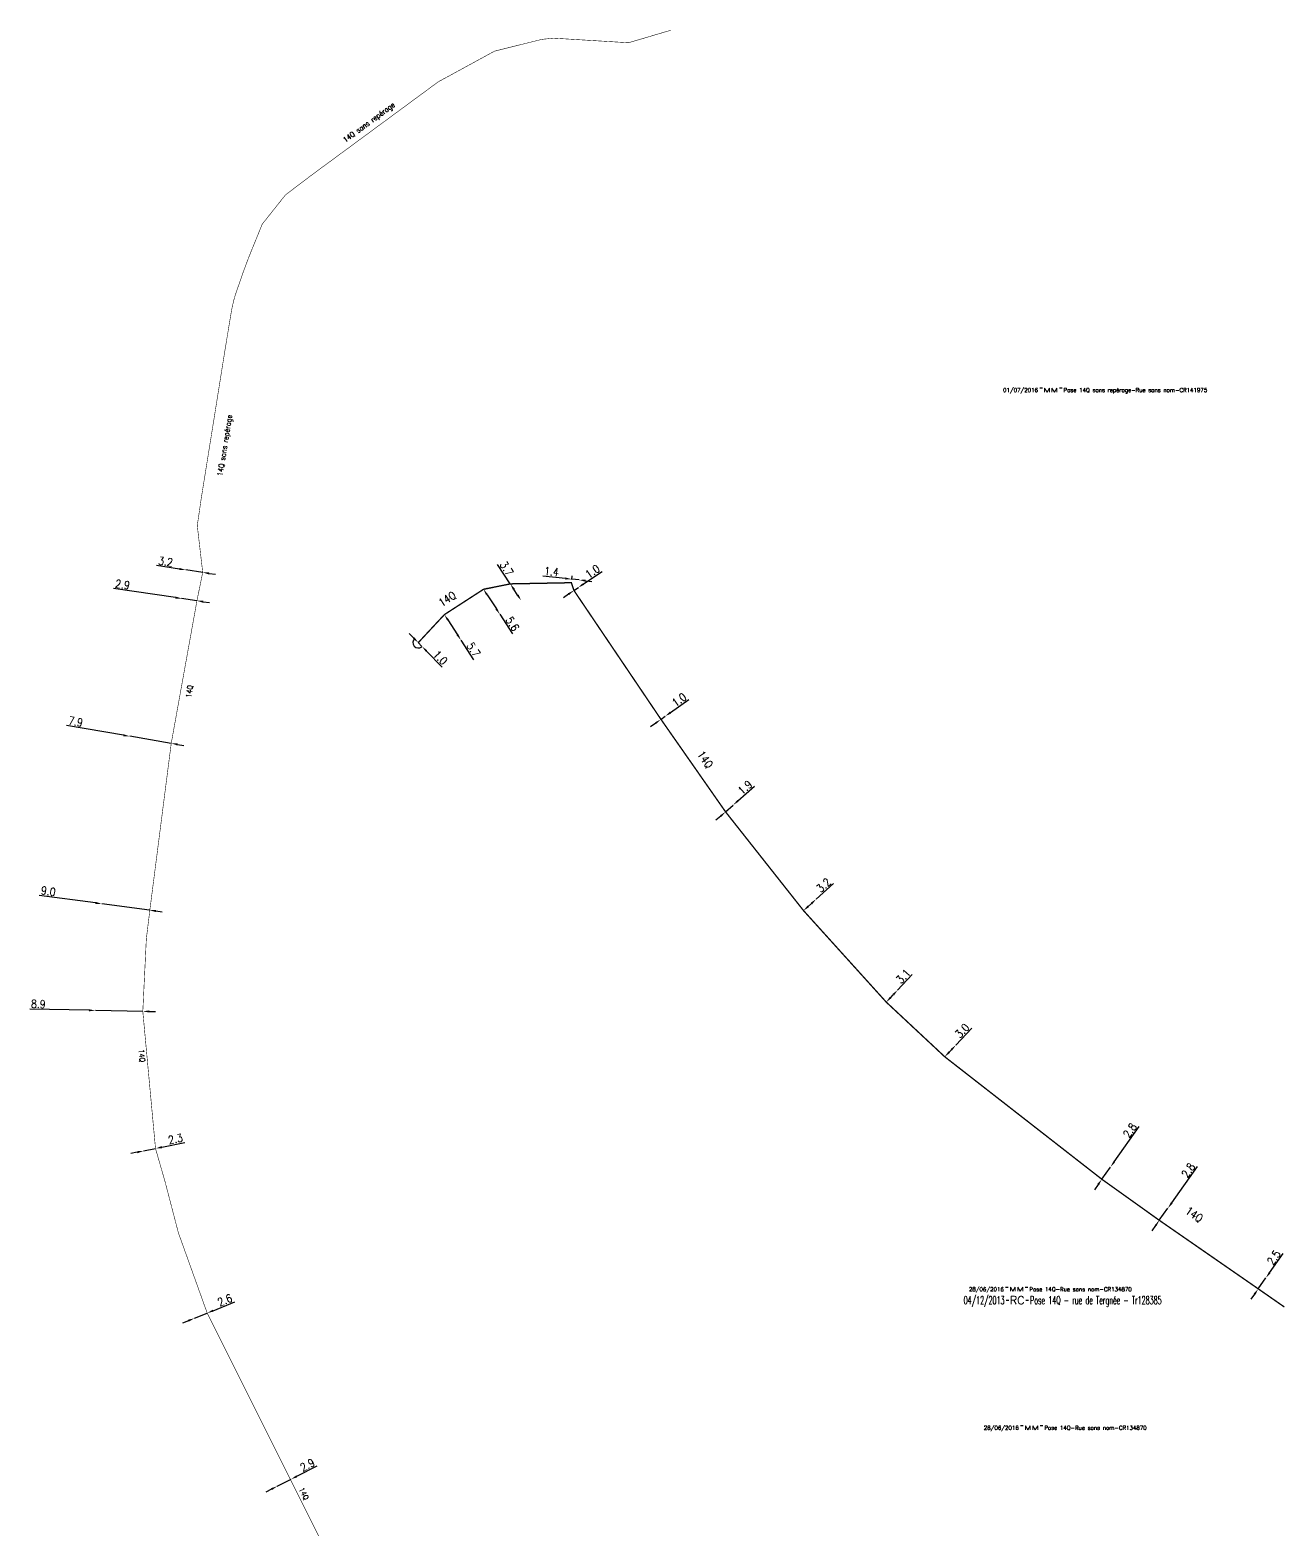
# Model space of a CAD drawing. Header units: millimetres. Extents: x 163765 to 164000, y 124447 to 125000.
# Drawn here: x 163764.8 to 164000.1, y 124719 to 125000.1 of the extents above; entities that cross this region are included whole.
import ezdxf
from ezdxf.enums import TextEntityAlignment as Align

# ---------------------------------------------------------------- set-up
doc = ezdxf.new("R2010")
doc.units = ezdxf.units.MM
doc.header["$PDMODE"] = 34
doc.linetypes.add('S_ST', pattern=[14, 8, -1.5, 0, -1.5, 0, -1.5, 0, -1.5])
doc.layers.get('0').update_dxf_attribs({"linetype": 'CONTINUOUS'})
doc.layers.get('DEFPOINTS').update_dxf_attribs({"linetype": 'CONTINUOUS'})
for name, color, linetype in [('S_100', 5, 'CONTINUOUS'), ('S_300', 7, 'CONTINUOUS'), ('S_910', 7, 'CONTINUOUS')]:
    doc.layers.add(name, color=color, linetype=linetype)
doc.styles.get("Standard").update_dxf_attribs({"font": 'romans.shx', "width": 0.85})
doc.dimstyles.get("Standard").update_dxf_attribs({"dimtxt": 1.5, "dimasz": 1.2, "dimexe": 0.625, "dimexo": 0.625, "dimgap": 0.25, "dimtad": 1, "dimdec": 1, "dimzin": 0, "dimdsep": 46, "dimtxsty": 'Standard', "dimcen": -0.5, "dimadec": 0, "dimazin": 0, "dimtfac": 1, "dimtdec": 1, "dimtmove": 0, "dimatfit": 3, "dimfxl": 0, "dimtolj": 1, "dimtzin": 0, "dimarcsym": 0})

# ---------------------------------------------------------------- blocks, each defined once
blk = doc.blocks.new('*D0')
at = {"layer": 'DEFPOINTS', "color": 0, "linetype": 'Continuous', "transparency": 16777216}
for p in [(163995.11, 124764.03), (163996.55, 124766.07), (163996.55, 124766.07)]:
    blk.add_point(p, dxfattribs=at)
at = {"layer": 'S_100', "color": 0, "linetype": 'Continuous', "lineweight": -2, "transparency": 16777216}
for p, q in [((163997.24, 124767.05), (163999.76, 124770.63)), ((163995.11, 124764.03), (163996.55, 124766.07)), ((163994.42, 124763.05), (163993.73, 124762.07))]:
    blk.add_line(p, q, dxfattribs=at)
at = {"layer": 'S_100', "color": 0, "linetype": 'Continuous', "transparency": 16777216}
for points in [[(163997.08, 124767.17), (163997.4, 124766.94), (163996.55, 124766.07)], [(163994.25, 124763.16), (163994.58, 124762.93), (163995.11, 124764.03)]]:
    blk.add_solid(points, dxfattribs=at)
at = {"layer": 'S_100', "color": 0, "linetype": 'Continuous', "transparency": 16777216, "insert": (163998.03, 124769.91), "char_height": 1.5, "attachment_point": 5, "rotation": 54.8343}
blk.add_mtext('\\A1;2.5', dxfattribs=at)
blk = doc.blocks.new('*D1')
at = {"layer": 'DEFPOINTS', "color": 0, "linetype": 'Continuous', "transparency": 16777216}
for p in [(163978.18, 124779.17), (163978.18, 124779.17), (163976.56, 124776.88)]:
    blk.add_point(p, dxfattribs=at)
at = {"layer": 'S_100', "color": 0, "linetype": 'Continuous', "lineweight": -2, "transparency": 16777216}
for p, q in [((163978.88, 124780.15), (163983.72, 124786.96)), ((163976.56, 124776.88), (163978.18, 124779.17)), ((163975.87, 124775.91), (163975.17, 124774.93))]:
    blk.add_line(p, q, dxfattribs=at)
at = {"layer": 'S_100', "color": 0, "linetype": 'Continuous', "transparency": 16777216}
for points in [[(163978.72, 124780.26), (163979.04, 124780.03), (163978.18, 124779.17)], [(163975.71, 124776.02), (163976.03, 124775.79), (163976.56, 124776.88)]]:
    blk.add_solid(points, dxfattribs=at)
at = {"layer": 'S_100', "color": 0, "linetype": 'Continuous', "transparency": 16777216, "insert": (163981.98, 124786.25), "char_height": 1.5, "attachment_point": 5, "rotation": 54.6368}
blk.add_mtext('\\A1;2.8', dxfattribs=at)
blk = doc.blocks.new('*D2')
at = {"layer": 'DEFPOINTS', "color": 0, "linetype": 'Continuous', "transparency": 16777216}
for p in [(163967.41, 124786.86), (163967.41, 124786.86), (163965.79, 124784.58)]:
    blk.add_point(p, dxfattribs=at)
at = {"layer": 'S_100', "color": 0, "linetype": 'Continuous', "lineweight": -2, "transparency": 16777216}
for p, q in [((163968.1, 124787.84), (163972.77, 124794.45)), ((163965.79, 124784.58), (163967.41, 124786.86)), ((163965.1, 124783.6), (163964.41, 124782.62))]:
    blk.add_line(p, q, dxfattribs=at)
at = {"layer": 'S_100', "color": 0, "linetype": 'Continuous', "transparency": 16777216}
for points in [[(163967.94, 124787.96), (163968.26, 124787.73), (163967.41, 124786.86)], [(163964.94, 124783.71), (163965.26, 124783.48), (163965.79, 124784.58)]]:
    blk.add_solid(points, dxfattribs=at)
at = {"layer": 'S_100', "color": 0, "linetype": 'Continuous', "transparency": 16777216, "insert": (163971.04, 124793.73), "char_height": 1.5, "attachment_point": 5, "rotation": 54.7373}
blk.add_mtext('\\A1;2.8', dxfattribs=at)
blk = doc.blocks.new('*D3')
at = {"layer": 'DEFPOINTS', "color": 0, "linetype": 'Continuous', "transparency": 16777216}
for p in [(163938.4, 124809.72), (163938.4, 124809.72), (163936.33, 124807.55)]:
    blk.add_point(p, dxfattribs=at)
at = {"layer": 'S_100', "color": 0, "linetype": 'Continuous', "lineweight": -2, "transparency": 16777216}
for p, q in [((163938.4, 124809.72), (163941.42, 124812.89)), ((163937.16, 124808.42), (163937.57, 124808.85))]:
    blk.add_line(p, q, dxfattribs=at)
at = {"layer": 'S_100', "color": 0, "linetype": 'Continuous', "transparency": 16777216}
for points in [[(163937.02, 124808.56), (163937.31, 124808.28), (163936.33, 124807.55)], [(163937.43, 124808.99), (163937.72, 124808.72), (163938.4, 124809.72)]]:
    blk.add_solid(points, dxfattribs=at)
at = {"layer": 'S_100', "color": 0, "linetype": 'Continuous', "transparency": 16777216, "insert": (163939.6, 124812.43), "char_height": 1.5, "attachment_point": 5, "rotation": 46.4002}
blk.add_mtext('\\A1;3.0', dxfattribs=at)
blk = doc.blocks.new('*D4')
at = {"layer": 'DEFPOINTS', "color": 0, "linetype": 'Continuous', "transparency": 16777216}
for p in [(163927.5, 124820.05), (163927.5, 124820.05), (163925.37, 124817.79)]:
    blk.add_point(p, dxfattribs=at)
at = {"layer": 'S_100', "color": 0, "linetype": 'Continuous', "lineweight": -2, "transparency": 16777216}
for p, q in [((163927.5, 124820.05), (163930.24, 124822.97)), ((163926.2, 124818.67), (163926.67, 124819.18))]:
    blk.add_line(p, q, dxfattribs=at)
at = {"layer": 'S_100', "color": 0, "linetype": 'Continuous', "transparency": 16777216}
for points in [[(163926.53, 124819.31), (163926.82, 124819.04), (163927.5, 124820.05)], [(163926.05, 124818.8), (163926.34, 124818.53), (163925.37, 124817.79)]]:
    blk.add_solid(points, dxfattribs=at)
at = {"layer": 'S_100', "color": 0, "linetype": 'Continuous', "transparency": 16777216, "insert": (163928.55, 124822.63), "char_height": 1.5, "attachment_point": 5, "rotation": 46.8332}
blk.add_mtext('\\A1;3.1', dxfattribs=at)
blk = doc.blocks.new('*D5')
at = {"layer": 'DEFPOINTS', "color": 0, "linetype": 'Continuous', "transparency": 16777216}
for p in [(163912.23, 124837.09), (163912.23, 124837.09), (163909.86, 124834.95)]:
    blk.add_point(p, dxfattribs=at)
at = {"layer": 'S_100', "color": 0, "linetype": 'Continuous', "lineweight": -2, "transparency": 16777216}
for p, q in [((163912.23, 124837.09), (163915.47, 124840.03)), ((163910.75, 124835.75), (163911.34, 124836.29))]:
    blk.add_line(p, q, dxfattribs=at)
at = {"layer": 'S_100', "color": 0, "linetype": 'Continuous', "transparency": 16777216}
for points in [[(163911.21, 124836.44), (163911.48, 124836.14), (163912.23, 124837.09)], [(163910.62, 124835.9), (163910.88, 124835.6), (163909.86, 124834.95)]]:
    blk.add_solid(points, dxfattribs=at)
at = {"layer": 'S_100', "color": 0, "linetype": 'Continuous', "transparency": 16777216, "insert": (163913.63, 124839.71), "char_height": 1.5, "attachment_point": 5, "rotation": 42.1687}
blk.add_mtext('\\A1;3.2', dxfattribs=at)
blk = doc.blocks.new('*D6')
at = {"layer": 'DEFPOINTS', "color": 0, "linetype": 'Continuous', "transparency": 16777216}
for p in [(163895.24, 124853.47), (163896.66, 124854.73), (163896.66, 124854.73)]:
    blk.add_point(p, dxfattribs=at)
at = {"layer": 'S_100', "color": 0, "linetype": 'Continuous', "lineweight": -2, "transparency": 16777216}
for p, q in [((163897.56, 124855.53), (163900.65, 124858.26)), ((163895.24, 124853.47), (163896.66, 124854.73)), ((163894.34, 124852.68), (163893.44, 124851.88))]:
    blk.add_line(p, q, dxfattribs=at)
at = {"layer": 'S_100', "color": 0, "linetype": 'Continuous', "transparency": 16777216}
for points in [[(163894.21, 124852.82), (163894.47, 124852.53), (163895.24, 124853.47)], [(163897.43, 124855.68), (163897.69, 124855.38), (163896.66, 124854.73)]]:
    blk.add_solid(points, dxfattribs=at)
at = {"layer": 'S_100', "color": 0, "linetype": 'Continuous', "transparency": 16777216, "insert": (163898.89, 124858.04), "char_height": 1.5, "attachment_point": 5, "rotation": 41.532}
blk.add_mtext('\\A1;1.9', dxfattribs=at)
blk = doc.blocks.new('*D7')
at = {"layer": 'DEFPOINTS', "color": 0, "linetype": 'Continuous', "transparency": 16777216}
for p in [(163883.13, 124870.81), (163883.94, 124871.39), (163883.94, 124871.39)]:
    blk.add_point(p, dxfattribs=at)
at = {"layer": 'S_100', "color": 0, "linetype": 'Continuous', "lineweight": -2, "transparency": 16777216}
for p, q in [((163884.92, 124872.09), (163888.33, 124874.52)), ((163882.15, 124870.11), (163881.18, 124869.41)), ((163883.13, 124870.81), (163883.94, 124871.39))]:
    blk.add_line(p, q, dxfattribs=at)
at = {"layer": 'S_100', "color": 0, "linetype": 'Continuous', "transparency": 16777216}
for points in [[(163882.04, 124870.27), (163882.27, 124869.95), (163883.13, 124870.81)], [(163884.8, 124872.25), (163885.04, 124871.93), (163883.94, 124871.39)]]:
    blk.add_solid(points, dxfattribs=at)
at = {"layer": 'S_100', "color": 0, "linetype": 'Continuous', "transparency": 16777216, "insert": (163886.53, 124874.47), "char_height": 1.5, "attachment_point": 5, "rotation": 35.5557}
blk.add_mtext('\\A1;1.0', dxfattribs=at)
blk = doc.blocks.new('*D8')
at = {"layer": 'DEFPOINTS', "color": 0, "linetype": 'Continuous', "transparency": 16777216}
for p in [(163867.64, 124895.53), (163867.64, 124895.53), (163866.82, 124894.97)]:
    blk.add_point(p, dxfattribs=at)
at = {"layer": 'S_100', "color": 0, "linetype": 'Continuous', "lineweight": -2, "transparency": 16777216}
for p, q in [((163868.63, 124896.2), (163872.1, 124898.56)), ((163866.82, 124894.97), (163867.64, 124895.53)), ((163865.82, 124894.29), (163864.83, 124893.62))]:
    blk.add_line(p, q, dxfattribs=at)
at = {"layer": 'S_100', "color": 0, "linetype": 'Continuous', "transparency": 16777216}
for points in [[(163868.52, 124896.37), (163868.75, 124896.04), (163867.64, 124895.53)], [(163865.71, 124894.46), (163865.93, 124894.13), (163866.82, 124894.97)]]:
    blk.add_solid(points, dxfattribs=at)
at = {"layer": 'S_100', "color": 0, "linetype": 'Continuous', "transparency": 16777216, "insert": (163870.3, 124898.54), "char_height": 1.5, "attachment_point": 5, "rotation": 34.1971}
blk.add_mtext('\\A1;1.0', dxfattribs=at)
blk = doc.blocks.new('*D9')
at = {"layer": 'DEFPOINTS', "color": 0, "linetype": 'Continuous', "transparency": 16777216}
for p in [(163866.33, 124896.43), (163867.72, 124896.28), (163867.79, 124896.94)]:
    blk.add_point(p, dxfattribs=at)
at = {"layer": 'S_100', "color": 0, "linetype": 'Continuous', "lineweight": -2, "transparency": 16777216}
for p, q in [((163865.21, 124897.21), (163860.98, 124897.67)), ((163866.4, 124897.05), (163866.47, 124897.71)), ((163867.79, 124896.94), (163866.4, 124897.09)), ((163868.99, 124896.81), (163870.18, 124896.68))]:
    blk.add_line(p, q, dxfattribs=at)
at = {"layer": 'S_100', "color": 0, "linetype": 'Continuous', "transparency": 16777216}
for points in [[(163865.23, 124897.41), (163865.19, 124897.02), (163866.4, 124897.09)], [(163869.01, 124897.01), (163868.97, 124896.61), (163867.79, 124896.94)]]:
    blk.add_solid(points, dxfattribs=at)
at = {"layer": 'S_100', "color": 0, "linetype": 'Continuous', "transparency": 16777216, "insert": (163862.61, 124898.5), "char_height": 1.5, "attachment_point": 5, "rotation": 353.847}
blk.add_mtext('\\A1;1.4', dxfattribs=at)
blk = doc.blocks.new('*D10')
at = {"layer": 'DEFPOINTS', "color": 0, "linetype": 'Continuous', "transparency": 16777216}
for p in [(163854.89, 124896.21), (163856.92, 124893.11), (163856.92, 124893.11)]:
    blk.add_point(p, dxfattribs=at)
at = {"layer": 'S_100', "color": 0, "linetype": 'Continuous', "lineweight": -2, "transparency": 16777216}
for p, q in [((163854.89, 124896.21), (163852.5, 124899.87)), ((163856.26, 124894.11), (163855.55, 124895.2))]:
    blk.add_line(p, q, dxfattribs=at)
at = {"layer": 'S_100', "color": 0, "linetype": 'Continuous', "transparency": 16777216}
for points in [[(163855.72, 124895.31), (163855.38, 124895.09), (163854.89, 124896.21)], [(163856.43, 124894.22), (163856.09, 124894), (163856.92, 124893.11)]]:
    blk.add_solid(points, dxfattribs=at)
at = {"layer": 'S_100', "color": 0, "linetype": 'Continuous', "transparency": 16777216, "insert": (163854.21, 124899.08), "char_height": 1.5, "attachment_point": 5, "rotation": 303.1464}
blk.add_mtext('\\A1;3.7', dxfattribs=at)
blk = doc.blocks.new('*D11')
at = {"layer": 'DEFPOINTS', "color": 0, "linetype": 'Continuous', "transparency": 16777216}
for p in [(163849.86, 124895.19), (163852.93, 124890.5), (163852.93, 124890.5)]:
    blk.add_point(p, dxfattribs=at)
at = {"layer": 'S_100', "color": 0, "linetype": 'Continuous', "lineweight": -2, "transparency": 16777216}
for p, q in [((163850.39, 124895.53), (163850.39, 124895.53)), ((163850.52, 124894.18), (163852.27, 124891.51)), ((163852.93, 124890.5), (163855.32, 124886.84))]:
    blk.add_line(p, q, dxfattribs=at)
at = {"layer": 'S_100', "color": 0, "linetype": 'Continuous', "transparency": 16777216}
for points in [[(163850.69, 124894.29), (163850.35, 124894.08), (163849.86, 124895.19)], [(163852.44, 124891.61), (163852.1, 124891.4), (163852.93, 124890.5)]]:
    blk.add_solid(points, dxfattribs=at)
at = {"layer": 'S_100', "color": 0, "linetype": 'Continuous', "transparency": 16777216, "insert": (163855.29, 124888.71), "char_height": 1.5, "attachment_point": 5, "rotation": 303.1464}
blk.add_mtext('\\A1;5.6', dxfattribs=at)
blk = doc.blocks.new('*D12')
at = {"layer": 'DEFPOINTS', "color": 0, "linetype": 'Continuous', "transparency": 16777216}
for p in [(163842.53, 124890.45), (163845.63, 124885.66), (163845.63, 124885.66)]:
    blk.add_point(p, dxfattribs=at)
at = {"layer": 'S_100', "color": 0, "linetype": 'Continuous', "lineweight": -2, "transparency": 16777216}
for p, q in [((163843.06, 124890.79), (163843.06, 124890.79)), ((163843.19, 124889.44), (163844.98, 124886.67)), ((163845.63, 124885.66), (163848.01, 124881.99))]:
    blk.add_line(p, q, dxfattribs=at)
at = {"layer": 'S_100', "color": 0, "linetype": 'Continuous', "transparency": 16777216}
for points in [[(163843.35, 124889.55), (163843.02, 124889.33), (163842.53, 124890.45)], [(163845.15, 124886.78), (163844.81, 124886.56), (163845.63, 124885.66)]]:
    blk.add_solid(points, dxfattribs=at)
at = {"layer": 'S_100', "color": 0, "linetype": 'Continuous', "transparency": 16777216, "insert": (163847.99, 124883.87), "char_height": 1.5, "attachment_point": 5, "rotation": 302.9232}
blk.add_mtext('\\A1;5.7', dxfattribs=at)
blk = doc.blocks.new('*D13')
at = {"layer": 'DEFPOINTS', "color": 0, "linetype": 'Continuous', "transparency": 16777216}
for p in [(163837.63, 124885.19), (163838.33, 124884.48), (163838.33, 124884.48)]:
    blk.add_point(p, dxfattribs=at)
at = {"layer": 'S_300', "color": 0, "linetype": 'Continuous', "lineweight": -2, "transparency": 16777216}
for p, q in [((163836.79, 124886.05), (163835.95, 124886.91)), ((163837.63, 124885.19), (163838.33, 124884.48)), ((163839.17, 124883.62), (163842.1, 124880.62))]:
    blk.add_line(p, q, dxfattribs=at)
at = {"layer": 'S_300', "color": 0, "linetype": 'Continuous', "transparency": 16777216}
for points in [[(163836.94, 124886.19), (163836.65, 124885.91), (163837.63, 124885.19)], [(163839.31, 124883.76), (163839.03, 124883.48), (163838.33, 124884.48)]]:
    blk.add_solid(points, dxfattribs=at)
at = {"layer": 'S_300', "color": 0, "linetype": 'Continuous', "transparency": 16777216, "insert": (163841.77, 124882.39), "char_height": 1.5, "attachment_point": 5, "rotation": 314.3808}
blk.add_mtext('\\A1;1.0', dxfattribs=at)
blk = doc.blocks.new('M_300_02')
at = {"color": 0, "linetype": 'Continuous'}
blk.add_arc((0, 0), 1, 270, 90, dxfattribs=at)
at = {"color": 0, "linetype": 'Continuous', "width": 0.75, "flags": 3}
for tag, p in [('DEF_LEG', (0, -5)), ('DEF_COUP', (0, -7.5)), ('DEF_TYPE', (0, -10))]:
    blk.add_attdef(tag, text='', height=1.2, dxfattribs=at).set_placement(p, align=Align.MIDDLE)
blk = doc.blocks.new('GIS_MODF')
at = {"color": 0, "linetype": 'Continuous', "flags": 128}
for points in [[(-2.18, -0.01), (-1.68, -0.01)], [(1.52, -0.01), (2.02, -0.01)]]:
    blk.add_lwpolyline(points, dxfattribs=at)
at = {"color": 0, "linetype": 'Continuous', "width": 0.5}
blk.add_attdef('DATE', text='', height=1.5, dxfattribs=at).set_placement((-2.5, -0.8), align=Align.RIGHT)
at = {"color": 0, "linetype": 'Continuous', "width": 1.771291}
blk.add_attdef('USER', text='', height=1.5, dxfattribs=at).set_placement((-1.51, -0.8), (1.28, -0.8), align=Align.FIT)
at = {"color": 0, "linetype": 'Continuous', "width": 0.5}
blk.add_attdef('DESC', (2.29, -0.8), '', height=1.5, dxfattribs=at)
blk = doc.blocks.new('*D225')
at = {"layer": 'DEFPOINTS', "color": 0, "linetype": 'Continuous', "transparency": 16777216}
for p in [(163811.19, 124727.02), (163811.19, 124727.02), (163813.78, 124728.33)]:
    blk.add_point(p, dxfattribs=at)
at = {"layer": 'S_100', "color": 0, "linetype": 'Continuous', "lineweight": -2, "transparency": 16777216}
for p, q in [((163814.85, 124728.88), (163818.69, 124730.83)), ((163811.19, 124727.02), (163813.78, 124728.33)), ((163810.12, 124726.48), (163809.05, 124725.93))]:
    blk.add_line(p, q, dxfattribs=at)
at = {"layer": 'S_100', "color": 0, "linetype": 'Continuous', "transparency": 16777216}
for points in [[(163810.03, 124726.66), (163810.21, 124726.3), (163811.19, 124727.02)], [(163814.75, 124729.05), (163814.94, 124728.7), (163813.78, 124728.33)]]:
    blk.add_solid(points, dxfattribs=at)
at = {"layer": 'S_100', "color": 0, "linetype": 'Continuous', "transparency": 16777216, "insert": (163816.85, 124731.01), "char_height": 1.5, "attachment_point": 5, "rotation": 26.9077}
blk.add_mtext('\\A1;2.9', dxfattribs=at)
blk = doc.blocks.new('*D226')
at = {"layer": 'DEFPOINTS', "color": 0, "linetype": 'Continuous', "transparency": 16777216}
for p in [(163795.65, 124758.51), (163795.65, 124758.51), (163798.06, 124759.49)]:
    blk.add_point(p, dxfattribs=at)
at = {"layer": 'S_100', "color": 0, "linetype": 'Continuous', "lineweight": -2, "transparency": 16777216}
for p, q in [((163799.17, 124759.94), (163803.22, 124761.59)), ((163794.54, 124758.06), (163793.43, 124757.61)), ((163795.65, 124758.51), (163798.06, 124759.49))]:
    blk.add_line(p, q, dxfattribs=at)
at = {"layer": 'S_100', "color": 0, "linetype": 'Continuous', "transparency": 16777216}
for points in [[(163794.46, 124758.24), (163794.61, 124757.87), (163795.65, 124758.51)], [(163799.09, 124760.13), (163799.24, 124759.76), (163798.06, 124759.49)]]:
    blk.add_solid(points, dxfattribs=at)
at = {"layer": 'S_100', "color": 0, "linetype": 'Continuous', "transparency": 16777216, "insert": (163801.37, 124761.92), "char_height": 1.5, "attachment_point": 5, "rotation": 22.1661}
blk.add_mtext('\\A1;2.6', dxfattribs=at)
blk = doc.blocks.new('*D227')
at = {"layer": 'DEFPOINTS', "color": 0, "linetype": 'Continuous', "transparency": 16777216}
for p in [(163786.12, 124789.88), (163786.12, 124789.88), (163788.37, 124790.35)]:
    blk.add_point(p, dxfattribs=at)
at = {"layer": 'S_100', "color": 0, "linetype": 'Continuous', "lineweight": -2, "transparency": 16777216}
for p, q in [((163789.55, 124790.59), (163793.87, 124791.49)), ((163784.94, 124789.64), (163783.77, 124789.4)), ((163786.12, 124789.88), (163788.37, 124790.35))]:
    blk.add_line(p, q, dxfattribs=at)
at = {"layer": 'S_100', "color": 0, "linetype": 'Continuous', "transparency": 16777216}
for points in [[(163784.9, 124789.84), (163784.98, 124789.45), (163786.12, 124789.88)], [(163789.51, 124790.79), (163789.59, 124790.4), (163788.37, 124790.35)]]:
    blk.add_solid(points, dxfattribs=at)
at = {"layer": 'S_100', "color": 0, "linetype": 'Continuous', "transparency": 16777216, "insert": (163792.11, 124792.15), "char_height": 1.5, "attachment_point": 5, "rotation": 11.6805}
blk.add_mtext('\\A1;2.3', dxfattribs=at)
blk = doc.blocks.new('*D228')
at = {"layer": 'DEFPOINTS', "color": 0, "linetype": 'Continuous', "transparency": 16777216}
for p in [(163777.09, 124816.23), (163777.09, 124816.23), (163785.99, 124816.06)]:
    blk.add_point(p, dxfattribs=at)
at = {"layer": 'S_100', "color": 0, "linetype": 'Continuous', "lineweight": -2, "transparency": 16777216}
for p, q in [((163775.89, 124816.26), (163764.84, 124816.47)), ((163785.99, 124816.06), (163777.09, 124816.23)), ((163787.19, 124816.04), (163788.39, 124816.02))]:
    blk.add_line(p, q, dxfattribs=at)
at = {"layer": 'S_100', "color": 0, "linetype": 'Continuous', "transparency": 16777216}
for points in [[(163775.89, 124816.46), (163775.89, 124816.06), (163777.09, 124816.23)], [(163787.19, 124816.24), (163787.18, 124815.84), (163785.99, 124816.06)]]:
    blk.add_solid(points, dxfattribs=at)
at = {"layer": 'S_100', "color": 0, "linetype": 'Continuous', "transparency": 16777216, "insert": (163766.41, 124817.44), "char_height": 1.5, "attachment_point": 5, "rotation": 358.9114}
blk.add_mtext('\\A1;8.9', dxfattribs=at)
blk = doc.blocks.new('*D229')
at = {"layer": 'DEFPOINTS', "color": 0, "linetype": 'Continuous', "transparency": 16777216}
for p in [(163778.31, 124836.23), (163778.31, 124836.23), (163787.23, 124835.04)]:
    blk.add_point(p, dxfattribs=at)
at = {"layer": 'S_100', "color": 0, "linetype": 'Continuous', "lineweight": -2, "transparency": 16777216}
for p, q in [((163777.12, 124836.39), (163766.57, 124837.81)), ((163787.23, 124835.04), (163778.31, 124836.23)), ((163788.42, 124834.88), (163789.61, 124834.72))]:
    blk.add_line(p, q, dxfattribs=at)
at = {"layer": 'S_100', "color": 0, "linetype": 'Continuous', "transparency": 16777216}
for points in [[(163777.15, 124836.59), (163777.09, 124836.2), (163778.31, 124836.23)], [(163788.44, 124835.08), (163788.39, 124834.68), (163787.23, 124835.04)]]:
    blk.add_solid(points, dxfattribs=at)
at = {"layer": 'S_100', "color": 0, "linetype": 'Continuous', "transparency": 16777216, "insert": (163768.28, 124838.59), "char_height": 1.5, "attachment_point": 5, "rotation": 352.351}
blk.add_mtext('\\A1;9.0', dxfattribs=at)
blk = doc.blocks.new('*D279')
at = {"layer": 'DEFPOINTS', "color": 0, "linetype": 'Continuous', "transparency": 16777216}
for p in [(163783.53, 124867.63), (163783.53, 124867.63), (163791.32, 124866.31)]:
    blk.add_point(p, dxfattribs=at)
at = {"layer": 'S_100', "color": 0, "linetype": 'Continuous', "lineweight": -2, "transparency": 16777216}
for p, q in [((163782.35, 124867.83), (163771.7, 124869.65)), ((163791.32, 124866.31), (163783.53, 124867.63)), ((163792.5, 124866.1), (163793.69, 124865.9))]:
    blk.add_line(p, q, dxfattribs=at)
at = {"layer": 'S_100', "color": 0, "linetype": 'Continuous', "transparency": 16777216}
for points in [[(163782.38, 124868.03), (163782.32, 124867.64), (163783.53, 124867.63)], [(163792.54, 124866.3), (163792.47, 124865.91), (163791.32, 124866.31)]]:
    blk.add_solid(points, dxfattribs=at)
at = {"layer": 'S_100', "color": 0, "linetype": 'Continuous', "transparency": 16777216, "insert": (163773.4, 124870.38), "char_height": 1.5, "attachment_point": 5, "rotation": 350.3235}
blk.add_mtext('\\A1;7.9', dxfattribs=at)
blk = doc.blocks.new('*D280')
at = {"layer": 'DEFPOINTS', "color": 0, "linetype": 'Continuous', "transparency": 16777216}
for p in [(163793.27, 124893.47), (163793.27, 124893.47), (163796.14, 124893.04)]:
    blk.add_point(p, dxfattribs=at)
at = {"layer": 'S_100', "color": 0, "linetype": 'Continuous', "lineweight": -2, "transparency": 16777216}
for p, q in [((163792.09, 124893.64), (163780.51, 124895.34)), ((163796.14, 124893.04), (163793.27, 124893.47)), ((163797.33, 124892.87), (163798.52, 124892.7))]:
    blk.add_line(p, q, dxfattribs=at)
at = {"layer": 'S_100', "color": 0, "linetype": 'Continuous', "transparency": 16777216}
for points in [[(163792.12, 124893.84), (163792.06, 124893.44), (163793.27, 124893.47)], [(163797.36, 124893.07), (163797.3, 124892.67), (163796.14, 124893.04)]]:
    blk.add_solid(points, dxfattribs=at)
at = {"layer": 'S_100', "color": 0, "linetype": 'Continuous', "transparency": 16777216, "insert": (163782.19, 124896.1), "char_height": 1.5, "attachment_point": 5, "rotation": 351.6446}
blk.add_mtext('\\A1;2.9', dxfattribs=at)
blk = doc.blocks.new('*D281')
at = {"layer": 'DEFPOINTS', "color": 0, "linetype": 'Continuous', "transparency": 16777216}
for p in [(163794.05, 124898.82), (163794.05, 124898.82), (163797.22, 124898.36)]:
    blk.add_point(p, dxfattribs=at)
at = {"layer": 'S_100', "color": 0, "linetype": 'Continuous', "lineweight": -2, "transparency": 16777216}
for p, q in [((163792.87, 124898.99), (163788.54, 124899.63)), ((163797.22, 124898.36), (163794.05, 124898.82)), ((163798.41, 124898.18), (163799.6, 124898.01))]:
    blk.add_line(p, q, dxfattribs=at)
at = {"layer": 'S_100', "color": 0, "linetype": 'Continuous', "transparency": 16777216}
for points in [[(163792.9, 124899.19), (163792.84, 124898.8), (163794.05, 124898.82)], [(163798.44, 124898.38), (163798.38, 124897.98), (163797.22, 124898.36)]]:
    blk.add_solid(points, dxfattribs=at)
at = {"layer": 'S_100', "color": 0, "linetype": 'Continuous', "transparency": 16777216, "insert": (163790.26, 124900.39), "char_height": 1.5, "attachment_point": 5, "rotation": 351.6446}
blk.add_mtext('\\A1;3.2', dxfattribs=at)

msp = doc.modelspace()

# ---------------------------------------------------------------- linework, layer by layer
at = {"layer": 'S_100', "linetype": 'S_ST', "flags": 128}
msp.add_lwpolyline([(163961.56, 124466.72, 0.1, 0.1, 0), (163950.9, 124476.19, 0.1, 0.1, 0), (163945.27, 124482.9, 0.1, 0.1, 0), (163943.42, 124485.75, 0.1, 0.1, 0), (163930.64, 124507.34, 0.1, 0.1, 0), (163916.85, 124533.53, 0.1, 0.1, 0), (163910.99, 124543, 0.1, 0.1, 0), (163907.09, 124545.1, 0.1, 0.1, 0), (163880.96, 124594.31, 0.1, 0.1, 0), (163858.35, 124638.91, 0.1, 0.1, 0), (163835.98, 124683.62, 0.1, 0.1, 0), (163798.06, 124759.49, 0.1, 0.1, 0), (163792.66, 124774.54, 0.1, 0.1, 0), (163790.18, 124784.06, 0.1, 0.1, 0), (163788.37, 124790.35, 0.1, 0.1, 0), (163785.99, 124816.06, 0.1, 0.1, 0), (163786.65, 124829.63, 0.1, 0.1, 0), (163787.31, 124835.04, 0.1, 0.1, 0), (163791.32, 124866.31, 0.1, 0.1, 0), (163796.14, 124893.04, 0.1, 0.1, 0), (163796.14, 124893.04, 0.1, 0.1, 0), (163797.22, 124898.36, 0.1, 0.1, 0), (163797.22, 124898.36, 0.1, 0.1, 0), (163796.2, 124907.16, 0.1, 0.1, 0), (163796.61, 124909.92, 0.1, 0.1, 0), (163796.93, 124912.15, 0.1, 0.1, 0), (163799.18, 124926.17, 0.1, 0.1, 0), (163801.42, 124940.2, 0.1, 0.1, 0), (163802.08, 124944.19, 0.1, 0.1, 0), (163802.46, 124946.49, 0.1, 0.1, 0), (163802.56, 124947.09, 0.1, 0.1, 0), (163802.66, 124947.66, 0.1, 0.1, 0), (163802.78, 124948.23, 0.1, 0.1, 0), (163802.91, 124948.8, 0.1, 0.1, 0), (163803.06, 124949.42, 0.1, 0.1, 0), (163803.22, 124950.02, 0.1, 0.1, 0), (163803.31, 124950.31, 0.1, 0.1, 0), (163803.4, 124950.6, 0.1, 0.1, 0), (163804.73, 124954.41, 0.1, 0.1, 0), (163805.11, 124955.47, 0.1, 0.1, 0), (163805.5, 124956.52, 0.1, 0.1, 0), (163805.88, 124957.49, 0.1, 0.1, 0), (163806.27, 124958.47, 0.1, 0.1, 0), (163808.38, 124963.66, 0.1, 0.1, 0), (163812.72, 124969.12, 0.1, 0.1, 0), (163817.29, 124972.6, 0.1, 0.1, 0), (163841.39, 124990.35, 0.1, 0.1, 0), (163851.92, 124996.09, 0.1, 0.1, 0), (163860.8, 124998.3, 0.1, 0.1, 0), (163862.94, 124998.53, 0.1, 0.1, 0), (163877.06, 124997.67, 0.1, 0.1, 0), (163884.96, 125000.01, 0, 0, 0)], format="xyseb", dxfattribs=at)
at = {"layer": 'S_100', "const_width": 0.25}
msp.add_lwpolyline([(164000, 124760.63), (163995.11, 124764.03), (163976.56, 124776.88), (163965.79, 124784.58), (163936.33, 124807.55), (163925.37, 124817.79), (163909.86, 124834.95), (163895.24, 124853.47), (163883.13, 124870.81), (163866.82, 124894.97), (163866.33, 124896.43), (163854.89, 124896.21), (163849.86, 124895.19), (163842.53, 124890.45), (163837.63, 124885.19, -0.213798), (163837.63, 124885.19, -0.213798)], format="xyb", dxfattribs=at)

# ---------------------------------------------------------------- block references
at = {"layer": 'S_300', "rotation": 220.4903193418886}
msp.add_blockref('M_300_02', (163837.63, 124885.19), dxfattribs=at)
at = {"layer": 'S_910', "color": 7}
ref = msp.add_blockref('GIS_MODF', (163956.32, 124932.97), dxfattribs=at)
ref.add_attrib('DATE', '01/07/2016', dxfattribs={"layer": '0', "color": 0, "linetype": 'Continuous', "height": 0.75}).set_placement((163953.82, 124932.17), align=Align.RIGHT)
ref.add_attrib('USER', 'MM', dxfattribs={"layer": '0', "color": 0, "linetype": 'Continuous', "height": 0.75, "width": 1.771291}).set_placement((163954.81, 124932.17), (163957.6, 124932.17), align=Align.FIT)
ref.add_attrib('DESC', 'Pose 14Q sans repérage-Rue sans nom-CR141975', (163958.61, 124932.17), dxfattribs={"layer": '0', "color": 0, "linetype": 'Continuous', "height": 0.75})
ref = msp.add_blockref('GIS_MODF', (163949.91, 124764.38), dxfattribs=at)
ref.add_attrib('DATE', '28/06/2016', dxfattribs={"layer": '0', "color": 0, "linetype": 'Continuous', "height": 0.75}).set_placement((163947.41, 124763.58), align=Align.RIGHT)
ref.add_attrib('USER', 'MM', dxfattribs={"layer": '0', "color": 0, "linetype": 'Continuous', "height": 0.75, "width": 1.771291}).set_placement((163948.4, 124763.58), (163951.18, 124763.58), align=Align.FIT)
ref.add_attrib('DESC', 'Pose 14Q-Rue sans nom-CR134870', (163952.2, 124763.58), dxfattribs={"layer": '0', "color": 0, "linetype": 'Continuous', "height": 0.75})
ref = msp.add_blockref('GIS_MODF', (163950.03, 124761.94), dxfattribs=at)
ref.add_attrib('DATE', '04/12/2013', dxfattribs={"layer": '0', "color": 0, "linetype": 'Continuous', "height": 1.5, "width": 0.5}).set_placement((163947.53, 124761.15), align=Align.RIGHT)
ref.add_attrib('USER', 'RC', dxfattribs={"layer": '0', "color": 0, "linetype": 'Continuous', "height": 1.5, "width": 0.99919}).set_placement((163948.53, 124761.15), (163951.31, 124761.15), align=Align.FIT)
ref.add_attrib('DESC', 'Pose 14Q - rue de Tergnée - Tr128385', (163952.32, 124761.15), dxfattribs={"layer": '0', "color": 0, "linetype": 'Continuous', "height": 1.5, "width": 0.5})
ref = msp.add_blockref('GIS_MODF', (163952.71, 124738.41), dxfattribs=at)
ref.add_attrib('DATE', '28/06/2016', dxfattribs={"layer": '0', "color": 0, "linetype": 'Continuous', "height": 0.75}).set_placement((163950.21, 124737.61), align=Align.RIGHT)
ref.add_attrib('USER', 'MM', dxfattribs={"layer": '0', "color": 0, "linetype": 'Continuous', "height": 0.75, "width": 1.771291}).set_placement((163951.21, 124737.61), (163953.99, 124737.61), align=Align.FIT)
ref.add_attrib('DESC', 'Pose 14Q-Rue sans nom-CR134870', (163955, 124737.61), dxfattribs={"layer": '0', "color": 0, "linetype": 'Continuous', "height": 0.75})

# ---------------------------------------------------------------- texts
at = {"layer": 'S_100', "linetype": 'Continuous', "width": 0.85}
for s, height, rotation, p in [('14Q sans repérage', 1, 36.3699, (163823.97, 124978.9)), ('14Q sans repérage', 1, 80.9683, (163800.92, 124916.34)), ('14Q', 1.5, 32.9135, (163842.04, 124891.84)), ('14Q ', 1, 81.6563, (163795.05, 124874.79)), ('14Q', 1.5, 304.9329, (163889.85, 124864.25)), ('14Q', 1, 275.0461, (163785.23, 124808.88)), ('14Q', 1.5, 325.266, (163981.28, 124778.32)), ('14Q ', 1, 296.8609, (163815.2, 124726.46))]:
    msp.add_text(s, height=height, rotation=rotation, dxfattribs=at).set_placement(p)

# ---------------------------------------------------------------- dimensions: what is measured, and where the dimension line sits
at = {"layer": 'S_100', "linetype": 'Continuous'}
for base, p1, p2, angle, override, picture, middle in [((163794.05, 124898.82), (163797.22, 124898.36), (163794.05, 124898.82), 351.6446, {"dimatfit": 0}, '*D281', (163790.11, 124899.4)), ((163856.92, 124893.11), (163854.89, 124896.21), (163856.92, 124893.11), 123.1464, {"dimse2": 1}, '*D10', (163853.37, 124898.54)), ((163867.79, 124896.94), (163866.33, 124896.43), (163867.72, 124896.28), 173.847, {"dimse2": 1}, '*D9', (163862.5, 124897.51)), ((163793.27, 124893.47), (163796.14, 124893.04), (163793.27, 124893.47), 351.6446, {"dimatfit": 0}, '*D280', (163782.05, 124895.12)), ((163852.93, 124890.5), (163849.86, 124895.19), (163852.93, 124890.5), 123.1464, {"dimse2": 1}, '*D11', (163854.45, 124888.17)), ((163845.63, 124885.66), (163842.53, 124890.45), (163845.63, 124885.66), 122.9232, {"dimse2": 1}, '*D12', (163847.15, 124883.32)), ((163783.53, 124867.63), (163791.32, 124866.31), (163783.53, 124867.63), 350.3235, {"dimatfit": 0}, '*D279', (163773.23, 124869.39)), ((163778.31, 124836.23), (163787.23, 124835.04), (163778.31, 124836.23), 352.351, {"dimatfit": 0}, '*D229', (163768.14, 124837.6)), ((163912.23, 124837.09), (163909.86, 124834.95), (163912.23, 124837.09), 222.1687, {"dimse2": 1}, '*D5', (163914.3, 124838.96)), ((163927.5, 124820.05), (163925.37, 124817.79), (163927.5, 124820.05), 226.8332, {"dimse2": 1}, '*D4', (163929.28, 124821.95)), ((163777.09, 124816.23), (163785.99, 124816.06), (163777.09, 124816.23), 358.9114, {"dimatfit": 0}, '*D228', (163766.39, 124816.44)), ((163967.41, 124786.86), (163965.79, 124784.58), (163967.41, 124786.86), 234.7373, {"dimse2": 1}, '*D2', (163971.86, 124793.15)), ((163786.12, 124789.88), (163788.37, 124790.35), (163786.12, 124789.88), 11.6805, {"dimatfit": 0}, '*D227', (163792.32, 124791.17)), ((163978.18, 124779.17), (163976.56, 124776.88), (163978.18, 124779.17), 234.6368, {"dimse2": 1}, '*D1', (163982.8, 124785.67)), ((163795.65, 124758.51), (163798.06, 124759.49), (163795.65, 124758.51), 22.1661, {"dimatfit": 0}, '*D226', (163801.75, 124761)), ((163811.19, 124727.02), (163813.78, 124728.33), (163811.19, 124727.02), 26.9077, {"dimatfit": 0}, '*D225', (163817.3, 124730.12))]:
    dim = msp.add_linear_dim(base=base, p1=p1, p2=p2, angle=angle, dimstyle='Standard', override=override, dxfattribs=at)
    dim.commit()
    dim.dimension.update_dxf_attribs({"geometry": picture, "text_midpoint": middle, "dimtype": 160})
for base, p1, p2, angle, picture, middle in [((163867.64, 124895.53), (163866.82, 124894.97), (163867.64, 124895.53), 214.1971, '*D8', (163870.3, 124898.54)), ((163883.94, 124871.39), (163883.13, 124870.81), (163883.94, 124871.39), 215.5557, '*D7', (163886.53, 124874.47)), ((163896.66, 124854.73), (163895.24, 124853.47), (163896.66, 124854.73), 221.532, '*D6', (163898.89, 124858.04)), ((163938.4, 124809.72), (163936.33, 124807.55), (163938.4, 124809.72), 226.4002, '*D3', (163939.6, 124812.43)), ((163996.55, 124766.07), (163995.11, 124764.03), (163996.55, 124766.07), 234.8343, '*D0', (163998.03, 124769.91))]:
    dim = msp.add_linear_dim(base=base, p1=p1, p2=p2, angle=angle, dimstyle='Standard', override={"dimse2": 1}, dxfattribs=at)
    dim.commit()
    dim.dimension.update_dxf_attribs({"geometry": picture, "text_midpoint": middle})
at = {"layer": 'S_300', "linetype": 'Continuous'}
dim = msp.add_linear_dim(base=(163838.33, 124884.48), p1=(163837.63, 124885.19), p2=(163838.33, 124884.48), angle=134.3808, dimstyle='Standard', override={"dimse2": 1}, dxfattribs=at)
dim.commit()
dim.dimension.update_dxf_attribs({"geometry": '*D13', "text_midpoint": (163841.77, 124882.39)})

doc.saveas('drawing.dxf')
